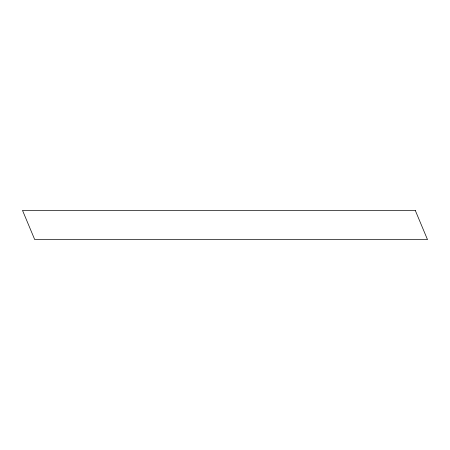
<?xml version="1.0" encoding="UTF-8"?>
<svg xmlns="http://www.w3.org/2000/svg" width="450" height="450" viewBox="0 0 450 450"><rect width="100%" height="100%" fill="white"/><g stroke="black" fill="none" stroke-linecap="round" stroke-linejoin="round"><path stroke-width="0.67" d="M415.282 210.42L22.5 210.381L34.718 239.58L427.5 239.619L415.282 210.42"/></g></svg>
